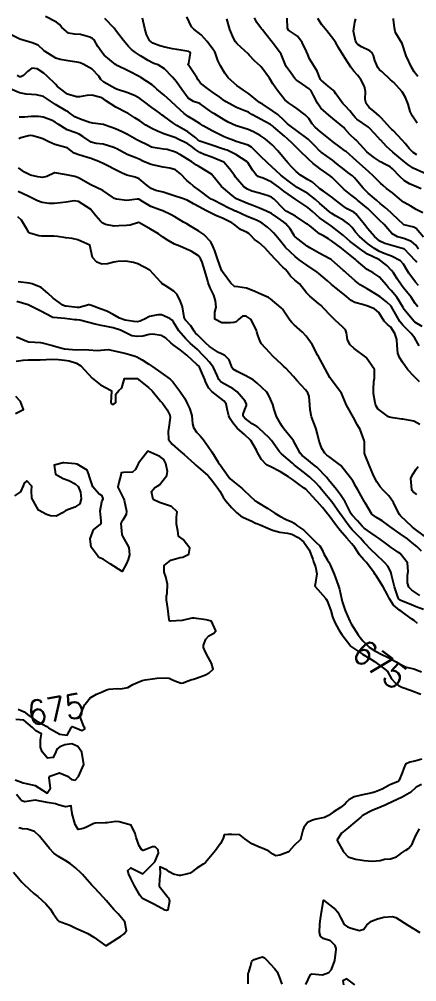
# Model space of a CAD drawing. Header units: metres. Extents: x 298520 to 308411, y 7433745 to 7450750.
# Drawn here: x 300687.4 to 300753.3, y 7444350.9 to 7444510.4 of the extents above; entities that cross this region are included whole.
import ezdxf
from ezdxf.enums import TextEntityAlignment as Align

# ---------------------------------------------------------------- set-up
doc = ezdxf.new("R2010")
doc.units = ezdxf.units.M
doc.header["$LTSCALE"] = 10
for name, color, linetype in [('Cotas', 45, 'Continuous'), ('Curvas de Nivel 1m', 11, 'Continuous'), ('Curvas de Nivel 5m', 15, 'Continuous')]:
    doc.layers.add(name, color=color, linetype=linetype)
doc.styles.add('Style-STANDARD', font='STANDARD.shx')

msp = doc.modelspace()

# ---------------------------------------------------------------- linework, layer by layer
at = {"layer": 'Curvas de Nivel 1m', "flags": 128}
for points, elevation in [([(300753.53, 7444466.27), (300753.04, 7444466.82), (300751.94, 7444468.29), (300751.61, 7444468.84), (300751.08, 7444469.77), (300750.56, 7444470.31), (300749.1, 7444471.13), (300747.88, 7444471.55), (300747.11, 7444471.87), (300746.27, 7444472.36), (300745.12, 7444473.22), (300743.79, 7444474.38), (300743.14, 7444475.11), (300742.58, 7444475.84), (300742.02, 7444476.41), (300741.16, 7444477.04), (300739.8, 7444477.81), (300739.18, 7444478.15), (300738.78, 7444478.45), (300737.93, 7444479.2), (300737.2, 7444479.83), (300736.48, 7444480.48), (300735.22, 7444481.48), (300733.44, 7444482.51), (300733.23, 7444482.64), (300732.16, 7444483.44), (300731.25, 7444484.12), (300730.74, 7444484.55), (300729.27, 7444485.92), (300728.55, 7444486.57), (300727.29, 7444487.75), (300726.45, 7444488.59), (300725.86, 7444489.15), (300725.31, 7444489.47), (300724.08, 7444489.86), (300723.32, 7444490.13), (300722.95, 7444490.27), (300721.9, 7444490.65), (300721.33, 7444490.9), (300720.89, 7444491.1), (300719.34, 7444491.87), (300717.87, 7444492.69), (300717.36, 7444493.04), (300716.35, 7444493.7), (300715.37, 7444494.25), (300714.71, 7444494.74), (300713.38, 7444495.95), (300712.51, 7444496.76), (300711.41, 7444497.76), (300710.21, 7444498.79), (300709.8, 7444499.16), (300709.43, 7444499.47), (300707.54, 7444500.72), (300707.44, 7444500.79), (300707.42, 7444500.8), (300707.37, 7444500.82), (300705.46, 7444501.79), (300703.63, 7444502.7), (300703.47, 7444502.79), (300703.35, 7444502.87), (300701.49, 7444504.42), (300701.26, 7444504.66), (300701.06, 7444504.9), (300700.43, 7444505.83), (300699.83, 7444506.92), (300699.52, 7444507.19), (300699.08, 7444507.36), (300697.53, 7444507.81), (300696.57, 7444507.9), (300695.53, 7444508.03), (300694.45, 7444508.98), (300694.04, 7444509.48), (300693.55, 7444509.88), (300691.76, 7444510.8)], 684), ([(300753.58, 7444472.27), (300753.12, 7444472.91), (300752.4, 7444473.56), (300751.13, 7444474.03), (300750.1, 7444474.31), (300749.14, 7444474.88), (300748.47, 7444475.66), (300747.86, 7444476.34), (300747.16, 7444477), (300745.8, 7444478.36), (300745.19, 7444478.93), (300743.46, 7444480.39), (300743.21, 7444480.6), (300742.33, 7444481.29), (300741.23, 7444482.16), (300740.95, 7444482.42), (300739.25, 7444484.14), (300738.9, 7444484.44), (300737.26, 7444485.59), (300736.75, 7444485.95), (300736.1, 7444486.48), (300735.28, 7444487.21), (300733.94, 7444488.5), (300733.31, 7444489.13), (300732.62, 7444489.82), (300731.86, 7444490.53), (300731.33, 7444490.98), (300729.52, 7444492.56), (300729.35, 7444492.69), (300729.02, 7444492.9), (300727.37, 7444493.8), (300726.86, 7444494.08), (300725.96, 7444494.6), (300725.59, 7444494.82), (300725.38, 7444494.94), (300724.8, 7444495.19), (300723.38, 7444495.74), (300722.78, 7444496.04), (300721.71, 7444496.65), (300721.4, 7444496.85), (300720.62, 7444497.44), (300719.42, 7444498.3), (300718.81, 7444498.69), (300717.43, 7444499.77), (300717.05, 7444500.32), (300716.82, 7444500.71), (300715.47, 7444502.68), (300715.44, 7444502.73), (300715.4, 7444502.8), (300715.48, 7444503.09), (300715.76, 7444504.73), (300715.67, 7444504.91), (300715.5, 7444505.02), (300715.14, 7444505.09), (300713.5, 7444505.35), (300712.78, 7444505.48), (300711.5, 7444505.74), (300710.68, 7444505.96), (300709.51, 7444506.39), (300708.97, 7444506.81), (300708.49, 7444507.85), (300708.23, 7444508.81), (300707.83, 7444510.55)], 686), ([(300754.38, 7444474.26), (300753.15, 7444475.71), (300752.8, 7444475.93), (300751.15, 7444476.3), (300749.18, 7444478.1), (300748.95, 7444478.32), (300748.04, 7444479.19), (300747.2, 7444479.85), (300746.58, 7444480.36), (300745.22, 7444481.57), (300744.4, 7444482.38), (300743.25, 7444483.73), (300742.94, 7444484.08), (300742.59, 7444484.4), (300741.84, 7444484.99), (300741.26, 7444485.44), (300740.01, 7444486.43), (300739.28, 7444486.99), (300737.4, 7444488.36), (300737.3, 7444488.44), (300737.27, 7444488.46), (300736.3, 7444489.46), (300735.32, 7444490.46), (300735.29, 7444490.49), (300733.34, 7444491.93), (300732.52, 7444492.52), (300731.87, 7444493.04), (300731.36, 7444493.5), (300730.23, 7444494.55), (300729.38, 7444495.21), (300727.65, 7444496.32), (300727.39, 7444496.47), (300727.33, 7444496.51), (300727.23, 7444496.58), (300725.41, 7444498.06), (300724.57, 7444498.62), (300723.43, 7444499.38), (300722.02, 7444500.64), (300721.45, 7444501.4), (300720.72, 7444502.66), (300720.31, 7444503.5), (300719.89, 7444504.67), (300719.78, 7444504.96), (300719.5, 7444505.4), (300718.53, 7444506.69), (300717.53, 7444507.76), (300716.3, 7444508.72), (300715.93, 7444509.11), (300715.56, 7444509.95), (300715.14, 7444510.73)], 687), ([(300754.29, 7444478.26), (300753.19, 7444478.84), (300752.28, 7444479.37), (300751.2, 7444480), (300750.78, 7444480.3), (300749.22, 7444481.6), (300748.27, 7444482.33), (300747.69, 7444482.79), (300747.24, 7444483.22), (300746.09, 7444484.36), (300745.26, 7444485.11), (300743.84, 7444486.38), (300743.28, 7444486.89), (300741.54, 7444488.42), (300741.41, 7444488.52), (300741.3, 7444488.61), (300740.56, 7444489.17), (300739.32, 7444490.12), (300738.91, 7444490.44), (300737.34, 7444491.7), (300736.43, 7444492.47), (300735.93, 7444493.05), (300735.37, 7444493.91), (300734.8, 7444494.5), (300733.38, 7444495.57), (300732.85, 7444495.98), (300732, 7444496.53), (300731.4, 7444497), (300730.19, 7444498.55), (300729.43, 7444499.66), (300728.85, 7444500.57), (300727.47, 7444502.48), (300727.38, 7444502.58), (300726.37, 7444503.49), (300725.49, 7444504.43), (300725.31, 7444504.61), (300723.51, 7444506.27), (300723.24, 7444506.63), (300722.92, 7444507.24), (300722.31, 7444508.64), (300721.8, 7444510.41)], 688), ([(300753.98, 7444482.26), (300753.24, 7444482.62), (300752.05, 7444483.1), (300751.25, 7444483.57), (300750.46, 7444484.31), (300749.27, 7444485.57), (300748.84, 7444485.9), (300747.97, 7444486.34), (300747.28, 7444486.71), (300746.28, 7444487.37), (300745.3, 7444488.11), (300745.01, 7444488.37), (300743.32, 7444490.21), (300743.23, 7444490.3), (300743.12, 7444490.39), (300742.19, 7444491.27), (300741.35, 7444492.22), (300741.16, 7444492.42), (300739.37, 7444493.93), (300738.72, 7444494.45), (300737.38, 7444495.6), (300737.03, 7444496.11), (300736.84, 7444496.47), (300736.18, 7444497.7), (300735.77, 7444498.48), (300735.61, 7444498.67), (300735.43, 7444498.81), (300734.33, 7444499.6), (300733.44, 7444500.21), (300733.27, 7444500.34), (300733.08, 7444500.52), (300732.39, 7444501.46), (300731.65, 7444502.54), (300731.47, 7444502.94), (300730.77, 7444504.55), (300729.51, 7444506.29), (300729.28, 7444506.56), (300728.23, 7444507.87), (300727.69, 7444508.58), (300727.54, 7444508.77), (300726.78, 7444509.82), (300726.38, 7444510.6)], 689), ([(300753.3, 7444487.89), (300752.67, 7444488.28), (300751.99, 7444488.97), (300751.32, 7444489.76), (300750.83, 7444490.3), (300749.34, 7444491.9), (300749.13, 7444492.11), (300748.93, 7444492.33), (300747.37, 7444494.02), (300747.02, 7444494.35), (300746.13, 7444495.11), (300745.39, 7444495.74), (300744.87, 7444496.38), (300744.71, 7444497.07), (300744.77, 7444498.38), (300744.6, 7444499.21), (300744.01, 7444500.38), (300743.45, 7444501.1), (300742.83, 7444501.77), (300742.36, 7444502.41), (300741.48, 7444503.79), (300741.09, 7444504.42), (300740.37, 7444505.57), (300739.84, 7444506.44), (300739.52, 7444506.93), (300738.36, 7444508.45), (300737.55, 7444509.45), (300737.13, 7444510.04), (300736.89, 7444510.47)], 691), ([(300753.36, 7444493.12), (300752.56, 7444494.28), (300752.18, 7444495.09), (300751.82, 7444496.29), (300751.41, 7444497.37), (300750.83, 7444498.31), (300749.44, 7444499.85), (300748.94, 7444500.33), (300747.46, 7444501.7), (300747.11, 7444502), (300746.8, 7444502.35), (300746.31, 7444503.53), (300746.09, 7444504.36), (300745.9, 7444504.77), (300745.5, 7444505.11), (300744.12, 7444505.77), (300743.51, 7444506.17), (300743.39, 7444506.27), (300743.31, 7444506.39), (300743.11, 7444506.8), (300742.76, 7444508.4), (300743.01, 7444509.85), (300743.17, 7444510.4)], 692), ([(300753.45, 7444500.85), (300752.82, 7444501.64), (300752.43, 7444502.29), (300751.49, 7444504.3), (300750.82, 7444506.31), (300749.82, 7444508.04), (300749.67, 7444508.32), (300749.55, 7444508.95), (300749.41, 7444510.32), (300749.41, 7444510.48)], 693), ([(300753.45, 7444462.72), (300753, 7444463.28), (300752.32, 7444464.29), (300751.03, 7444465.9), (300750.71, 7444466.3), (300750.03, 7444467.33), (300749.4, 7444468.32), (300749.07, 7444468.76), (300748.31, 7444469.57), (300747.33, 7444470.35), (300747.08, 7444470.49), (300746.85, 7444470.59), (300745.1, 7444471.45), (300743.75, 7444472.38), (300743.12, 7444472.86), (300742.25, 7444473.53), (300741.24, 7444474.42), (300741.19, 7444474.47), (300741.13, 7444474.53), (300740.65, 7444474.91), (300739.15, 7444476.09), (300738.94, 7444476.24), (300738.6, 7444476.45), (300737.17, 7444477.47), (300736.01, 7444478.48), (300735.19, 7444479.19), (300733.2, 7444480.51), (300731.22, 7444481.89), (300730.39, 7444482.55), (300729.24, 7444483.37), (300727.8, 7444484.03), (300727.25, 7444484.19), (300726.98, 7444484.31), (300726.66, 7444484.59), (300726.04, 7444485.38), (300725.3, 7444486.61), (300725.27, 7444486.64), (300725.17, 7444486.71), (300723.29, 7444487.97), (300721.84, 7444488.65), (300721.43, 7444488.78), (300721.3, 7444488.82), (300721.06, 7444488.91), (300719.31, 7444489.5), (300718.15, 7444489.86), (300717.32, 7444490.18), (300717, 7444490.38), (300716.63, 7444490.71), (300715.34, 7444491.7), (300713.52, 7444492.75), (300713.35, 7444492.85), (300713.01, 7444493.1), (300711.37, 7444494.28), (300711.08, 7444494.49), (300710.68, 7444494.78), (300709.93, 7444495.34), (300709.38, 7444495.75), (300707.98, 7444496.81), (300707.4, 7444497.21), (300706.58, 7444497.66), (300705.41, 7444498.17), (300703.51, 7444498.78), (300703.42, 7444498.81), (300703.29, 7444498.87), (300701.43, 7444499.94), (300700.94, 7444500.4), (300700.57, 7444500.9), (300699.46, 7444502.07), (300697.98, 7444502.93), (300697.47, 7444503.13), (300697.25, 7444503.17), (300695.48, 7444503.45), (300694.17, 7444503.67), (300693.48, 7444503.9), (300691.68, 7444505.01), (300691.49, 7444505.18), (300690.53, 7444506.05), (300689.51, 7444506.46), (300687.51, 7444507.06), (300685.53, 7444508.07)], 683), ([(300754.17, 7444459.48), (300752.96, 7444460.16), (300752.82, 7444460.28), (300751.93, 7444461.34), (300751.18, 7444462.3), (300751, 7444462.58), (300749.97, 7444464.31), (300749.02, 7444465.43), (300748.58, 7444465.88), (300748.23, 7444466.33), (300747.05, 7444467.7), (300746.02, 7444468.36), (300745.07, 7444468.9), (300743.3, 7444470.39), (300743.09, 7444470.57), (300742.22, 7444471.27), (300741.11, 7444472.17), (300740.78, 7444472.42), (300739.13, 7444473.67), (300738.66, 7444473.98), (300737.79, 7444474.46), (300737.35, 7444474.69), (300737.14, 7444474.83), (300735.47, 7444476.17), (300735.15, 7444476.42), (300735.06, 7444476.49), (300733.17, 7444477.73), (300731.75, 7444478.53), (300731.39, 7444478.75), (300731.19, 7444478.93), (300729.64, 7444480.56), (300729.21, 7444480.9), (300728.64, 7444481.13), (300727.22, 7444481.52), (300725.94, 7444481.88), (300725.23, 7444482.18), (300724.63, 7444482.62), (300723.25, 7444484.22), (300723.07, 7444484.45), (300722.93, 7444484.63), (300722.21, 7444485.6), (300721.27, 7444486.66), (300719.29, 7444487.5), (300718.03, 7444487.95), (300717.3, 7444488.27), (300716.64, 7444488.71), (300715.9, 7444489.31), (300715.31, 7444489.73), (300713.39, 7444490.68), (300713.32, 7444490.7), (300713.17, 7444490.75), (300711.33, 7444491.38), (300710.33, 7444491.8), (300709.34, 7444492.26), (300708.38, 7444492.81), (300707.36, 7444493.51), (300706.57, 7444494.04), (300705.37, 7444494.77), (300705.21, 7444494.85), (300703.38, 7444495.79), (300701.71, 7444496.89), (300701.4, 7444497.11), (300700.91, 7444497.38), (300699.41, 7444497.78), (300698.62, 7444497.71), (300697.4, 7444497.49), (300696.86, 7444497.48), (300695.41, 7444497.95), (300694.01, 7444498.98), (300693.7, 7444499.26), (300693.43, 7444499.52), (300691.97, 7444501), (300691.45, 7444501.45), (300690.36, 7444502.13), (300689.46, 7444502.24), (300688.78, 7444501.72), (300688.09, 7444501.05), (300687.67, 7444500.83), (300687.44, 7444500.84), (300687.04, 7444501.06)], 682), ([(300753.68, 7444456.27), (300752.93, 7444457.53), (300752.34, 7444458.29), (300750.96, 7444459.7), (300750.46, 7444460.31), (300749.72, 7444461.58), (300749.32, 7444462.32), (300749, 7444462.8), (300748.24, 7444463.56), (300747.19, 7444464.35), (300747.09, 7444464.43), (300747.01, 7444464.5), (300746.6, 7444464.77), (300745.03, 7444465.68), (300743.9, 7444466.38), (300743.04, 7444467.02), (300741.49, 7444468.41), (300741.27, 7444468.62), (300741.07, 7444468.81), (300739.2, 7444470.44), (300739.08, 7444470.53), (300738.88, 7444470.65), (300737.1, 7444471.62), (300735.54, 7444472.49), (300735.12, 7444472.76), (300734.1, 7444473.53), (300733.13, 7444474.3), (300733.03, 7444474.41), (300732.97, 7444474.51), (300732.27, 7444475.65), (300731.51, 7444476.53), (300731.16, 7444476.82), (300730.27, 7444477.44), (300729.18, 7444478.16), (300728.37, 7444478.57), (300727.19, 7444479.07), (300726.1, 7444479.5), (300725.2, 7444479.86), (300723.42, 7444480.63), (300723.2, 7444480.76), (300722.68, 7444481.16), (300721.23, 7444482.35), (300720.91, 7444482.66), (300719.25, 7444484.68), (300717.26, 7444485.88), (300716.76, 7444486.19), (300715.99, 7444486.72), (300715.28, 7444487.19), (300714.12, 7444487.92), (300713.3, 7444488.32), (300711.88, 7444488.76), (300711.3, 7444488.86), (300709.6, 7444489.09), (300709.31, 7444489.17), (300708.59, 7444489.53), (300707.32, 7444490.17), (300706.88, 7444490.39), (300706.09, 7444490.84), (300705.33, 7444491.26), (300704.54, 7444491.65), (300703.34, 7444492.18), (300701.44, 7444492.89), (300701.35, 7444492.91), (300699.59, 7444493.15), (300699.36, 7444493.18), (300699.02, 7444493.26), (300697.36, 7444493.84), (300696.61, 7444494.2), (300695.55, 7444494.97), (300695.45, 7444495.04), (300695.37, 7444495.07), (300695.17, 7444495.17), (300693.39, 7444496.22), (300692.26, 7444497), (300691.4, 7444497.55), (300690.24, 7444497.85), (300689.41, 7444497.89), (300688.53, 7444497.93), (300687.41, 7444498.19), (300685.5, 7444499.01)], 681), ([(300753.75, 7444443.25), (300752.77, 7444443.79), (300750.97, 7444444.1), (300750.77, 7444444.12), (300749.29, 7444444.31), (300748.77, 7444444.43), (300748.6, 7444444.5), (300746.79, 7444445.81), (300746.5, 7444446.35), (300746.36, 7444446.81), (300746.1, 7444448.36), (300746.09, 7444449.1), (300746.16, 7444450.36), (300746.29, 7444450.92), (300746.28, 7444452.36), (300744.89, 7444454.32), (300744.86, 7444454.34), (300744.82, 7444454.37), (300742.91, 7444455.79), (300742.21, 7444456.4), (300741.77, 7444457.25), (300741.65, 7444458.41), (300741.47, 7444458.93), (300740.95, 7444459.4), (300739.78, 7444460.43), (300738.98, 7444461.26), (300737.87, 7444462.46), (300737.44, 7444462.91), (300737, 7444463.27), (300735.53, 7444464.48), (300735.02, 7444465.06), (300733.86, 7444466.5), (300733.04, 7444467.12), (300732.32, 7444467.78), (300731.84, 7444468.53), (300731.46, 7444468.93), (300731.07, 7444469.27), (300729.87, 7444470.55), (300729.1, 7444471.4), (300728.04, 7444472.57), (300727.12, 7444473.37), (300726.39, 7444473.86), (300725.74, 7444474.6), (300725.42, 7444474.89), (300725.14, 7444475.03), (300724.05, 7444475.53), (300723.15, 7444476.23), (300722.94, 7444476.43), (300722.61, 7444476.64), (300721.16, 7444477.34), (300719.97, 7444477.87), (300719.18, 7444478.24), (300718.32, 7444478.69), (300717.19, 7444479.29), (300716.27, 7444479.79), (300715.2, 7444480.39), (300714.3, 7444480.74), (300713.21, 7444481.06), (300712.73, 7444481.23), (300711.22, 7444481.71), (300710.02, 7444481.99), (300709.23, 7444482.32), (300708.6, 7444482.81), (300707.24, 7444483.92), (300706.61, 7444484.2), (300705.25, 7444484.53), (300704.46, 7444484.86), (300703.26, 7444485.49), (300702.07, 7444486.08), (300701.28, 7444486.46), (300700.32, 7444486.9), (300699.56, 7444487.19), (300699.29, 7444487.28), (300698.73, 7444487.48), (300697.29, 7444487.9), (300696.51, 7444488.17), (300695.52, 7444488.97), (300695.39, 7444489.05), (300695.3, 7444489.08), (300695.14, 7444489.13), (300693.31, 7444489.59), (300692.28, 7444490.03), (300691.32, 7444490.54), (300690.98, 7444490.67), (300689.66, 7444491.03), (300689.32, 7444491.1), (300689.27, 7444491.1), (300688.95, 7444491.04), (300687.64, 7444490.73), (300687.32, 7444490.53)], 679), ([(300754.54, 7444424.73), (300752.82, 7444426.01), (300752.56, 7444426.21), (300752.48, 7444426.28), (300750.58, 7444428.07), (300750.39, 7444428.3), (300750.19, 7444428.71), (300749.4, 7444430.31), (300748.62, 7444431.4), (300747.69, 7444432.33), (300747.19, 7444432.89), (300746.65, 7444433.72), (300746.3, 7444434.35), (300745.99, 7444435.03), (300745.45, 7444436.36), (300744.7, 7444438.16), (300744.63, 7444438.3), (300744.61, 7444438.37), (300744.63, 7444440.28), (300744.61, 7444440.37), (300744.55, 7444440.55), (300743.86, 7444442.38), (300743.46, 7444443.09), (300742.77, 7444444.4), (300741.61, 7444446.41), (300740.82, 7444448.42), (300739.24, 7444450.44), (300738.85, 7444451.02), (300738.08, 7444452.45), (300737.67, 7444453.25), (300736.98, 7444454.47), (300736.9, 7444454.63), (300735.93, 7444456.48), (300734.94, 7444457.88), (300734.32, 7444458.5), (300732.95, 7444459.71), (300732.55, 7444460.11), (300732.23, 7444460.52), (300730.99, 7444462.34), (300730.82, 7444462.54), (300729.01, 7444464.04), (300728.68, 7444464.24), (300727.92, 7444464.58), (300727.02, 7444464.99), (300726.33, 7444465.29), (300725.03, 7444465.79), (300723.64, 7444466.02), (300723.04, 7444466.11), (300722.44, 7444466.64), (300721.85, 7444467.44), (300721.06, 7444468.49), (300720.97, 7444468.66), (300720.91, 7444468.81), (300720.27, 7444470.67), (300719.79, 7444471.99), (300719.52, 7444472.68), (300719.12, 7444473.46), (300717.99, 7444474.69), (300717.14, 7444475.25), (300715.78, 7444476.1), (300715.16, 7444476.46), (300714.64, 7444476.74), (300713.17, 7444477.62), (300712.45, 7444478.03), (300711.18, 7444478.63), (300710.7, 7444478.78), (300709.19, 7444479.35), (300707.84, 7444480.17), (300707.2, 7444480.56), (300706.94, 7444480.57), (300705.2, 7444480.35), (300703.52, 7444480.54), (300703.2, 7444480.65), (300702.85, 7444480.87), (300701.22, 7444481.96), (300699.23, 7444482.92), (300697.24, 7444484.1), (300696.63, 7444484.33), (300695.25, 7444484.59), (300693.3, 7444484.94), (300693.25, 7444484.93), (300691.96, 7444484.28), (300691.24, 7444484.16), (300690.46, 7444484.23), (300689.25, 7444484.5), (300688.24, 7444485.05), (300687.26, 7444485.75)], 678), ([(300754.06, 7444422.26), (300753.25, 7444423), (300752.53, 7444423.64), (300751.71, 7444424.29), (300750.54, 7444425.1), (300748.8, 7444426.32), (300748.56, 7444426.49), (300747.51, 7444427.27), (300746.58, 7444427.84), (300745.84, 7444428.36), (300744.71, 7444430.26), (300744.65, 7444430.37), (300744.6, 7444430.44), (300743.49, 7444432.39), (300743.19, 7444432.94), (300742.65, 7444433.88), (300742.29, 7444434.4), (300740.68, 7444436.42), (300738.7, 7444437.9), (300738.39, 7444438.13), (300738.04, 7444438.45), (300737.52, 7444439.27), (300737.07, 7444440.46), (300736.74, 7444441.85), (300736.58, 7444442.47), (300736.47, 7444442.76), (300735.84, 7444444.48), (300735.62, 7444445.65), (300735.56, 7444446.48), (300735.45, 7444447.85), (300735.2, 7444448.49), (300734.83, 7444448.96), (300733.41, 7444450.5), (300732.85, 7444451.16), (300731.59, 7444452.53), (300731.21, 7444452.86), (300730.88, 7444453.15), (300729.43, 7444454.55), (300728.9, 7444455.07), (300727.54, 7444456.58), (300727.31, 7444456.97), (300726.94, 7444458.02), (300726.78, 7444458.59), (300726.71, 7444458.82), (300725.8, 7444460.6), (300724.97, 7444461.17), (300724.4, 7444461.19), (300723.73, 7444460.62), (300723.35, 7444460.23), (300722.96, 7444460.13), (300722.38, 7444460.06), (300720.96, 7444460.06), (300719.82, 7444460.67), (300719.83, 7444461.82), (300720.01, 7444462.67), (300719.94, 7444463.73), (300719.63, 7444464.67), (300719.03, 7444465.89), (300718.7, 7444466.68), (300718.57, 7444467.17), (300718.15, 7444468.69), (300717.68, 7444470.09), (300717.44, 7444470.7), (300717.09, 7444471.19), (300715.88, 7444471.94), (300715.11, 7444472.29), (300713.99, 7444472.74), (300713.12, 7444473.11), (300712.05, 7444473.69), (300711.13, 7444474.33), (300710.47, 7444474.79), (300709.14, 7444475.6), (300707.33, 7444476.65), (300707.16, 7444476.68), (300705.77, 7444476.23), (300705.15, 7444476.2), (300703.89, 7444476.12), (300703.15, 7444476.06), (300701.67, 7444476.37), (300701.16, 7444476.63), (300700.84, 7444476.89), (300700.07, 7444477.81), (300699.18, 7444478.92), (300697.19, 7444480.15), (300696.49, 7444480.25), (300695.19, 7444480.04), (300694.24, 7444479.93), (300693.19, 7444479.85), (300692.35, 7444479.84), (300691.19, 7444479.99), (300690.42, 7444480.25), (300689.2, 7444480.86), (300688.88, 7444481.04), (300687.21, 7444481.83)], 677), ([(300753.77, 7444414.91), (300752.44, 7444415.77), (300751.96, 7444416.28), (300751.72, 7444417.02), (300751.74, 7444418.29), (300751.86, 7444418.89), (300751.75, 7444420.29), (300750.51, 7444421.83), (300750.25, 7444422.04), (300749.88, 7444422.31), (300749.05, 7444422.86), (300748.52, 7444423.23), (300747.05, 7444424.34), (300746.54, 7444424.69), (300745.63, 7444425.27), (300744.56, 7444426.05), (300744.21, 7444426.38), (300743.44, 7444427.26), (300742.58, 7444428.18), (300742.42, 7444428.4), (300742.23, 7444428.75), (300741.42, 7444430.41), (300740.62, 7444431.6), (300739.96, 7444432.43), (300738.65, 7444434.07), (300738.49, 7444434.28), (300738.34, 7444434.44), (300736.68, 7444436.13), (300736.29, 7444436.47), (300734.7, 7444437.74), (300734.3, 7444438.09), (300733.97, 7444438.5), (300733.52, 7444439.32), (300732.83, 7444440.51), (300732.73, 7444440.66), (300731.25, 7444442.53), (300731.04, 7444442.82), (300730.76, 7444443.26), (300730.05, 7444444.55), (300729.64, 7444445.7), (300729.39, 7444446.55), (300728.82, 7444447.92), (300728.59, 7444448.33), (300728.4, 7444448.57), (300727.61, 7444449.36), (300726.84, 7444450.08), (300726.17, 7444450.6), (300724.85, 7444451.34), (300723.5, 7444451.99), (300722.87, 7444452.39), (300722.69, 7444452.63), (300722.18, 7444453.93), (300721.44, 7444454.65), (300720.9, 7444454.91), (300720.41, 7444455.15), (300718.91, 7444456.14), (300718.29, 7444456.69), (300716.94, 7444458.07), (300716.62, 7444458.38), (300716.36, 7444458.71), (300715.82, 7444459.58), (300714.96, 7444460.52), (300714.8, 7444460.73), (300714.7, 7444461), (300714.43, 7444462.74), (300714.14, 7444463.6), (300713.58, 7444464.74), (300713.02, 7444465.3), (300711.57, 7444466.24), (300711.04, 7444466.6), (300710.87, 7444466.78), (300709.06, 7444468.8), (300707.07, 7444469.82), (300706.33, 7444470.08), (300705.08, 7444470.26), (300703.72, 7444470.22), (300703.08, 7444470.1), (300702.02, 7444469.83), (300701.07, 7444469.77), (300700.27, 7444470.1), (300699.54, 7444470.91), (300699.11, 7444472.92), (300697.12, 7444473.81), (300696.19, 7444474.03), (300695.12, 7444474.15), (300693.72, 7444474.39), (300693.13, 7444474.43), (300691.73, 7444474.4), (300691.13, 7444474.43), (300690.62, 7444474.5), (300689.13, 7444474.92), (300688.96, 7444475.04), (300688.74, 7444475.44), (300687.76, 7444477.05), (300687.17, 7444477.63)], 676), ([(300753.39, 7444410.26), (300752.83, 7444410.73), (300752.38, 7444411.03), (300750.67, 7444412.3), (300750.39, 7444412.47), (300749.39, 7444413.3), (300748.74, 7444414.33), (300748.42, 7444415.01), (300747.68, 7444416.34), (300746.46, 7444418.24), (300746.38, 7444418.35), (300746.19, 7444418.63), (300744.96, 7444420.37), (300744.5, 7444420.83), (300743.75, 7444421.63), (300743.3, 7444422.39), (300743, 7444422.87), (300742.52, 7444423.43), (300741.66, 7444424.41), (300740.55, 7444425.67), (300739.95, 7444426.43), (300738.58, 7444428.3), (300738.52, 7444428.38), (300738.48, 7444428.44), (300737.64, 7444429.5), (300736.76, 7444430.47), (300736.61, 7444430.63), (300734.86, 7444432.49), (300734.63, 7444432.69), (300733.58, 7444433.45), (300732.65, 7444434.09), (300732.02, 7444434.53), (300730.67, 7444435.4), (300729, 7444436.24), (300728.68, 7444436.38), (300728.38, 7444436.56), (300727.52, 7444437.41), (300726.86, 7444438.59), (300726.82, 7444438.7), (300726.71, 7444438.99), (300725.77, 7444440.6), (300724.74, 7444441.56), (300723.51, 7444442.62), (300722.76, 7444443.5), (300722.32, 7444444.19), (300722.13, 7444444.64), (300721.91, 7444445.52), (300721.66, 7444446.65), (300721.3, 7444447.15), (300720.81, 7444447.51), (300719.32, 7444448.68), (300718.83, 7444449.22), (300718.32, 7444450.17), (300718.13, 7444450.69), (300717.62, 7444451.94), (300717.25, 7444452.7), (300717.09, 7444452.92), (300716.88, 7444453.13), (300715.15, 7444454.73), (300714.9, 7444454.95), (300714.06, 7444455.58), (300712.92, 7444456.43), (300712.5, 7444456.76), (300711.66, 7444457.5), (300710.93, 7444457.96), (300709.52, 7444458.21), (300708.94, 7444458.14), (300707.87, 7444457.88), (300706.93, 7444457.78), (300706.03, 7444457.93), (300704.94, 7444458.46), (300704.17, 7444458.86), (300702.95, 7444459.24), (300701.57, 7444459.51), (300700.95, 7444459.64), (300700, 7444459.86), (300698.95, 7444460.12), (300697.42, 7444460.48), (300696.96, 7444460.54), (300696.59, 7444460.58), (300694.96, 7444460.79), (300693.03, 7444460.93), (300692.97, 7444460.94), (300692.85, 7444460.99), (300690.98, 7444462), (300690.31, 7444462.34), (300688.99, 7444462.99), (300688.88, 7444463.04), (300687, 7444463.62)], 674), ([(300686.93, 7444457.72), (300688.64, 7444457.04), (300688.92, 7444456.94), (300689.05, 7444456.91), (300690.92, 7444456.8), (300691.19, 7444456.75), (300692.91, 7444456.3), (300693.87, 7444456.02), (300694.9, 7444455.76), (300696.24, 7444455.62), (300696.9, 7444455.61), (300698.2, 7444455.63), (300698.9, 7444455.59), (300700.32, 7444455.49), (300700.9, 7444455.55), (300702.15, 7444455.63), (300702.9, 7444455.5), (300704.63, 7444455.12), (300704.9, 7444455.06), (300705.64, 7444454.84), (300706.6, 7444454.54), (300706.89, 7444454.42), (300707.76, 7444453.93), (300708.88, 7444453.23), (300709.52, 7444452.79), (300710.86, 7444451.86), (300712.39, 7444450.76), (300712.63, 7444450.54), (300712.84, 7444450.28), (300714.01, 7444448.74), (300714.81, 7444447.53), (300715.24, 7444446.73), (300715.6, 7444445.91), (300715.98, 7444444.72), (300716.13, 7444443.35), (300716.25, 7444442.71), (300716.75, 7444441.96), (300717.37, 7444441.33), (300717.92, 7444440.69), (300718.72, 7444439.57), (300719.3, 7444438.67), (300720.37, 7444436.98), (300720.59, 7444436.66), (300720.68, 7444436.53), (300722.01, 7444434.64), (300722.29, 7444434.27), (300722.65, 7444433.93), (300724.32, 7444432.61), (300724.63, 7444432.34), (300726.51, 7444430.59), (300726.61, 7444430.51), (300726.79, 7444430.4), (300728.59, 7444429.29), (300729.76, 7444428.55), (300730.58, 7444428.04), (300731.64, 7444427.46), (300732.57, 7444427.08), (300732.93, 7444426.87), (300733.42, 7444426.51), (300734.55, 7444425.7), (300735.78, 7444424.48), (300736.53, 7444423.73), (300737.2, 7444423.14), (300737.58, 7444422.45), (300737.85, 7444421.8), (300738.5, 7444420.76), (300738.71, 7444420.44), (300738.94, 7444419.99), (300739.59, 7444418.43), (300740.25, 7444416.61), (300740.31, 7444416.42), (300740.44, 7444415.95), (300740.8, 7444414.42), (300740.93, 7444413.89), (300741.39, 7444412.41), (300742.15, 7444410.63), (300742.26, 7444410.4), (300742.37, 7444410.19), (300743.55, 7444408.38), (300743.89, 7444407.93), (300744.33, 7444407.41), (300745.4, 7444406.36), (300746.31, 7444405.74), (300747.59, 7444405.05), (300748.3, 7444404.72), (300749.16, 7444404.32), (300749.87, 7444403.89), (300750.29, 7444403.62), (300751.52, 7444403.05), (300752.28, 7444402.86), (300752.76, 7444402.76), (300754.06, 7444402.25)], 674), ([(300753.27, 7444431.63), (300752.63, 7444432.12), (300752.5, 7444432.28), (300752.43, 7444432.48), (300752.29, 7444434.28), (300752.37, 7444434.57), (300752.66, 7444435.04), (300753.15, 7444435.8), (300753.49, 7444436.27)], 679), ([(300754.05, 7444383.61), (300753.18, 7444383.13), (300752.24, 7444382.28), (300752.12, 7444382.19), (300752.03, 7444382.13), (300750.83, 7444381.48), (300750.02, 7444381.08), (300748.36, 7444380.32), (300748.13, 7444380.21), (300748.01, 7444380.15), (300746.72, 7444379.63), (300746, 7444379.34), (300745.33, 7444379.02), (300744.23, 7444378.38), (300743.98, 7444378.2), (300743, 7444377.36), (300741.96, 7444376.45), (300741.94, 7444376.43), (300741.88, 7444376.4), (300740.82, 7444375.54), (300740.06, 7444374.42), (300740.05, 7444374.31), (300741.1, 7444372.41), (300741.91, 7444371.63), (300743.09, 7444371.2), (300743.9, 7444371.1), (300744.55, 7444371.02), (300745.9, 7444370.89), (300747.22, 7444371.02), (300747.9, 7444371.2), (300748.89, 7444371.3), (300749.91, 7444371.59), (300750.31, 7444371.9), (300750.79, 7444372.29), (300751.48, 7444372.72), (300751.92, 7444373), (300752.5, 7444373.71), (300752.74, 7444374.27), (300753.09, 7444375.13), (300753.7, 7444376.26)], 674), ([(300686.46, 7444369.06), (300687.85, 7444367.4), (300688.2, 7444367.04), (300689.83, 7444365.55), (300690.46, 7444365.01), (300691.81, 7444363.81), (300692.53, 7444362.99), (300693.04, 7444362.24), (300693.77, 7444361.12), (300693.95, 7444360.97), (300695.77, 7444360.3), (300696.68, 7444359.86), (300697.76, 7444359.35), (300698.06, 7444359.23), (300698.74, 7444358.92), (300699.74, 7444358.31), (300701.72, 7444356.88), (300702.96, 7444357.63), (300703.74, 7444358.13), (300704.18, 7444358.41), (300704.8, 7444358.84), (300705.17, 7444359.42), (300704.9, 7444360.84), (300703.79, 7444362.15), (300703.43, 7444362.49), (300703.09, 7444362.86), (300701.82, 7444364.37), (300701.36, 7444364.88), (300699.84, 7444366.45), (300699.42, 7444366.9), (300697.87, 7444368.69), (300697.66, 7444368.92), (300696.73, 7444369.78), (300695.89, 7444370.44), (300695.11, 7444370.96), (300693.9, 7444371.66), (300693.14, 7444372.22), (300692.41, 7444372.99), (300691.92, 7444373.58), (300690.77, 7444375.01), (300689.95, 7444375.8), (300688.78, 7444376.21), (300687.96, 7444376.26), (300687.32, 7444376.42)], 674)]:
    msp.add_lwpolyline(points, dxfattribs=dict(at, elevation=elevation))
at = {"layer": 'Curvas de Nivel 5m', "flags": 128}
for points, elevation in [([(300753.3, 7444470.05), (300753.12, 7444470.27), (300753.08, 7444470.32), (300751.17, 7444472.3), (300751.14, 7444472.32), (300751.11, 7444472.33), (300751.07, 7444472.34), (300749.12, 7444472.9), (300747.99, 7444473.21), (300747.13, 7444473.62), (300746.24, 7444474.36), (300745.15, 7444475.65), (300744.59, 7444476.38), (300743.18, 7444478.13), (300742.86, 7444478.39), (300741.74, 7444478.97), (300741.19, 7444479.31), (300739.76, 7444480.43), (300739.21, 7444480.88), (300737.83, 7444481.85), (300737.23, 7444482.27), (300737.01, 7444482.46), (300736.05, 7444483.29), (300735.25, 7444483.74), (300733.99, 7444484.5), (300733.26, 7444485.14), (300732.59, 7444485.84), (300731.94, 7444486.53), (300731.28, 7444487.3), (300730.23, 7444488.55), (300729.31, 7444489.53), (300728.14, 7444490.57), (300727.33, 7444491.12), (300726.21, 7444491.73), (300725.35, 7444492.11), (300723.58, 7444492.63), (300723.35, 7444492.71), (300722.04, 7444493.33), (300721.36, 7444493.69), (300719.73, 7444494.68), (300719.51, 7444494.82), (300719.38, 7444494.92), (300718.59, 7444495.48), (300717.39, 7444496.32), (300717.13, 7444496.44), (300716.26, 7444496.72), (300715.4, 7444497.3), (300714.32, 7444498.74), (300713.44, 7444499.98), (300712.78, 7444500.76), (300711.46, 7444502.12), (300710.41, 7444502.79), (300709.7, 7444503.02), (300709.48, 7444503.11), (300708.77, 7444503.52), (300707.49, 7444504.28), (300707.15, 7444504.49), (300706.68, 7444504.83), (300706.02, 7444505.36), (300705.5, 7444505.86), (300704.67, 7444506.86), (300703.53, 7444508.34), (300703.1, 7444508.87), (300701.56, 7444510.5)], 685), ([(300754.75, 7444484.76), (300753.26, 7444485.4), (300752.68, 7444485.69), (300751.81, 7444486.29), (300751.28, 7444486.7), (300749.3, 7444488.32), (300748.25, 7444489.28), (300747.32, 7444490.3), (300747.28, 7444490.35), (300746.33, 7444491.36), (300745.38, 7444492.37), (300745.34, 7444492.4), (300745.25, 7444492.47), (300743.36, 7444493.8), (300743.06, 7444494.08), (300742.8, 7444494.4), (300742.17, 7444495.2), (300741.39, 7444496.01), (300740.99, 7444496.42), (300739.88, 7444497.98), (300739.56, 7444498.44), (300739.42, 7444498.6), (300738.6, 7444499.28), (300737.44, 7444500.27), (300737.34, 7444500.36), (300737.26, 7444500.46), (300736.76, 7444501.78), (300736.33, 7444502.48), (300735.48, 7444503.8), (300735.19, 7444504.49), (300734.99, 7444505.01), (300734.3, 7444506.5), (300733.53, 7444507.54), (300732, 7444508.53), (300731.82, 7444508.81), (300731.78, 7444510.53)], 690), ([(300753.74, 7444450.27), (300752.86, 7444451.15), (300751.8, 7444452.29), (300750.89, 7444453.54), (300750.39, 7444454.31), (300750.15, 7444455.06), (300750.03, 7444456.31), (300749.96, 7444457.28), (300749.64, 7444458.31), (300748.95, 7444459.32), (300748.41, 7444459.78), (300747.84, 7444460.34), (300746.98, 7444461.77), (300746.25, 7444462.36), (300745, 7444462.87), (300744.28, 7444463.09), (300743, 7444463.42), (300742.38, 7444463.77), (300741.65, 7444464.41), (300741.3, 7444464.7), (300741.02, 7444464.94), (300739.16, 7444466.44), (300739.03, 7444466.54), (300738.48, 7444467.01), (300737.06, 7444468.23), (300736.74, 7444468.47), (300735.07, 7444469.61), (300733.79, 7444470.5), (300733.09, 7444471.05), (300731.52, 7444472.53), (300731.33, 7444472.75), (300731.12, 7444473.04), (300730.44, 7444473.86), (300729.89, 7444474.55), (300729.55, 7444474.96), (300729.14, 7444475.37), (300728.51, 7444475.93), (300727.66, 7444476.57), (300727.16, 7444476.85), (300726.69, 7444477.06), (300725.17, 7444477.7), (300723.26, 7444478.56), (300723.18, 7444478.59), (300723.09, 7444478.63), (300721.79, 7444479.25), (300721.19, 7444479.55), (300719.45, 7444480.42), (300719.2, 7444480.55), (300719.01, 7444480.68), (300717.22, 7444482.04), (300716.29, 7444482.71), (300715.69, 7444483.18), (300715.24, 7444483.59), (300714.11, 7444484.74), (300713.26, 7444485.39), (300712.34, 7444485.68), (300711.26, 7444485.84), (300710.48, 7444485.99), (300709.27, 7444486.29), (300708.01, 7444486.81), (300707.28, 7444487.18), (300706.69, 7444487.42), (300705.29, 7444487.97), (300703.55, 7444488.87), (300703.3, 7444488.99), (300703.09, 7444489.09), (300701.31, 7444489.64), (300700.15, 7444489.75), (300699.31, 7444489.97), (300697.93, 7444490.93), (300697.33, 7444491.31), (300696.75, 7444491.53), (300695.34, 7444492.01), (300693.82, 7444492.99), (300693.36, 7444493.31), (300692.72, 7444493.64), (300691.36, 7444494.12), (300690.61, 7444494.26), (300689.37, 7444494.26), (300688.25, 7444494.16), (300687.36, 7444494.14)], 680), ([(300754.4, 7444412.56), (300753.18, 7444413.04), (300752.4, 7444413.34), (300750.65, 7444414.06), (300750.41, 7444414.17), (300750.34, 7444414.23), (300750.29, 7444414.3), (300750.2, 7444414.52), (300749.57, 7444416.31), (300749.34, 7444417.2), (300749.1, 7444418.32), (300748.97, 7444418.82), (300748.48, 7444419.75), (300748, 7444420.33), (300746.51, 7444421.75), (300745.83, 7444422.36), (300744.53, 7444423.7), (300744.23, 7444424.07), (300743.96, 7444424.38), (300742.55, 7444425.8), (300742.04, 7444426.41), (300740.65, 7444428.35), (300740.6, 7444428.42), (300740.58, 7444428.45), (300739.17, 7444430.43), (300738.61, 7444431.13), (300737.49, 7444432.46), (300737.1, 7444432.93), (300736.64, 7444433.46), (300735.55, 7444434.48), (300734.66, 7444435.21), (300733.03, 7444436.51), (300732.85, 7444436.68), (300732.69, 7444436.82), (300730.87, 7444438.37), (300730.7, 7444438.51), (300730.67, 7444438.54), (300730.54, 7444438.7), (300729.18, 7444440.56), (300728.73, 7444441.07), (300727.17, 7444442.58), (300726.94, 7444442.77), (300726.76, 7444442.88), (300726.01, 7444443.34), (300724.77, 7444444.25), (300724.51, 7444444.61), (300724.48, 7444444.91), (300724.79, 7444445.73), (300725.05, 7444446.36), (300725.04, 7444446.61), (300724.81, 7444447.08), (300723.51, 7444448.62), (300722.83, 7444449.15), (300721.86, 7444449.68), (300720.84, 7444450.26), (300720.48, 7444450.66), (300720.17, 7444451.35), (300719.56, 7444452.67), (300718.88, 7444453.59), (300718.35, 7444454.15), (300717.83, 7444454.7), (300716.91, 7444455.62), (300715.74, 7444456.72), (300715.32, 7444457.11), (300714.93, 7444457.48), (300713.82, 7444458.74), (300712.96, 7444460.15), (300712.71, 7444460.5), (300712.36, 7444460.76), (300710.97, 7444461.39), (300710.38, 7444461.38), (300708.97, 7444461.09), (300708.75, 7444461.02), (300708.36, 7444460.81), (300707.45, 7444460.32), (300706.96, 7444460.22), (300706.4, 7444460.27), (300704.96, 7444460.51), (300704, 7444460.86), (300702.97, 7444461.46), (300701.89, 7444461.98), (300700.98, 7444462.33), (300699.39, 7444462.92), (300698.99, 7444463.06), (300698.86, 7444463.06), (300698.55, 7444462.92), (300697.32, 7444462.61), (300696.99, 7444462.61), (300695.16, 7444462.8), (300694.99, 7444462.83), (300694.63, 7444462.97), (300693, 7444464.15), (300692.13, 7444465), (300691.03, 7444465.92), (300689.53, 7444466.54), (300689.04, 7444466.64), (300687.22, 7444466.88)], 675), ([(300686.88, 7444453.7), (300688.03, 7444453.9), (300688.88, 7444453.92), (300690, 7444453.91), (300690.88, 7444453.94), (300691.85, 7444453.97), (300692.88, 7444454.02), (300693.88, 7444453.99), (300694.88, 7444453.89), (300695.69, 7444453.77), (300696.88, 7444453.39), (300697.58, 7444452.93), (300698.86, 7444451.58), (300699.49, 7444450.91), (300700.84, 7444449.8), (300702.6, 7444448.87), (300702.68, 7444448.73), (300702.59, 7444446.87), (300702.8, 7444446.57), (300703.09, 7444446.57), (300703.41, 7444446.86), (300703.41, 7444448.27), (300703.87, 7444448.86), (300704.41, 7444449.28), (300704.85, 7444450.85), (300706.85, 7444450.86), (300706.96, 7444450.82), (300708.83, 7444449.38), (300709.41, 7444448.79), (300710.81, 7444447.09), (300710.96, 7444446.93), (300711.11, 7444446.78), (300711.89, 7444445.66), (300712.37, 7444444.76), (300712.42, 7444444.41), (300712.19, 7444442.76), (300712.06, 7444442.08), (300712.15, 7444440.76), (300712.72, 7444439.99), (300714.12, 7444438.74), (300714.7, 7444438.24), (300716.46, 7444436.71), (300716.68, 7444436.51), (300717.84, 7444435.52), (300718.65, 7444434.8), (300718.76, 7444434.68), (300719.25, 7444434.07), (300720.32, 7444432.66), (300720.63, 7444432.18), (300721.18, 7444431.21), (300721.57, 7444430.65), (300722.6, 7444429.44), (300723.38, 7444428.62), (300724.04, 7444428.08), (300724.57, 7444427.82), (300725.95, 7444427.22), (300726.57, 7444426.89), (300726.77, 7444426.8), (300727.3, 7444426.58), (300728.56, 7444426.05), (300729.37, 7444425.74), (300730.55, 7444425.4), (300731.83, 7444425.24), (300732.54, 7444425.05), (300733.6, 7444424.5), (300734.13, 7444424.1), (300734.53, 7444423.74), (300735.41, 7444422.48), (300736.04, 7444420.93), (300736.18, 7444420.47), (300736.48, 7444419.63), (300736.7, 7444418.47), (300736.45, 7444416.72), (300736.39, 7444416.53), (300736.39, 7444416.47), (300736.44, 7444416.38), (300738.12, 7444414.44), (300738.25, 7444414.29), (300738.41, 7444414.02), (300739.01, 7444412.43), (300739.32, 7444411.38), (300739.71, 7444410.43), (300740.35, 7444409.19), (300740.84, 7444408.42), (300742.32, 7444406.53), (300742.38, 7444406.46), (300742.45, 7444406.4), (300744.3, 7444405.17), (300745.68, 7444404.36), (300746.29, 7444403.95), (300747.76, 7444402.86), (300748.27, 7444402.46), (300748.34, 7444402.4), (300748.4, 7444402.33), (300749.06, 7444401.11), (300749.8, 7444400.31), (300750.25, 7444399.99), (300750.81, 7444399.73), (300752.24, 7444399.2), (300753.93, 7444398.55)], 675), ([(300686.77, 7444445.06), (300688.12, 7444445.71), (300687.63, 7444447.05), (300686.81, 7444447.87)], 675), ([(300687.2, 7444396.06), (300688.19, 7444395.62), (300689.01, 7444395.03), (300690.17, 7444394.19), (300691.95, 7444393.2), (300692.15, 7444393.06), (300692.26, 7444392.99), (300694.14, 7444391.93), (300695.36, 7444391.74), (300696.02, 7444392.95), (300696.05, 7444393.06), (300696.16, 7444393.2), (300696.9, 7444392.94), (300697.74, 7444392.52), (300698.15, 7444392.74), (300698.24, 7444392.83), (300698.24, 7444392.92), (300698.16, 7444393.07), (300697.43, 7444394.93), (300698.2, 7444396.75), (300698.27, 7444396.85), (300698.31, 7444396.92), (300699.17, 7444397.95), (300700.22, 7444398.57), (300700.46, 7444398.65), (300701.03, 7444398.89), (300701.83, 7444399.28), (300702.23, 7444399.4), (300703.62, 7444399.47), (300704.23, 7444399.44), (300705.41, 7444399.66), (300706.24, 7444400.14), (300706.69, 7444400.38), (300707.77, 7444400.81), (300708.25, 7444400.93), (300709.89, 7444401.15), (300710.26, 7444401.2), (300711.78, 7444401.25), (300712.26, 7444401.2), (300712.56, 7444401.06), (300713.15, 7444400.75), (300714.25, 7444400.36), (300714.53, 7444400.45), (300715.2, 7444400.72), (300716.01, 7444400.96), (300716.26, 7444401.02), (300716.74, 7444401.19), (300718.26, 7444401.78), (300718.88, 7444402.06), (300719.51, 7444402.67), (300719.25, 7444403.71), (300718.68, 7444404.68), (300718.31, 7444405.42), (300717.93, 7444406.3), (300717.9, 7444406.69), (300718.33, 7444407.68), (300718.83, 7444408.19), (300719.62, 7444408.67), (300719.95, 7444409.06), (300719.26, 7444410.67), (300718.37, 7444410.85), (300716.74, 7444411.07), (300716.38, 7444411.13), (300715.97, 7444411.12), (300714.37, 7444410.73), (300712.48, 7444410.65), (300712.37, 7444410.67), (300712.28, 7444410.76), (300712.25, 7444410.88), (300712.01, 7444412.76), (300711.82, 7444414.17), (300711.82, 7444414.76), (300711.91, 7444415.27), (300711.95, 7444416.76), (300711.7, 7444418.01), (300711.41, 7444418.77), (300711.4, 7444419.85), (300712.49, 7444420.75), (300714.04, 7444421.19), (300714.5, 7444421.27), (300715.47, 7444421.75), (300715.67, 7444422.72), (300714.53, 7444424.16), (300713.79, 7444424.74), (300713.66, 7444425.62), (300713.45, 7444426.74), (300713.45, 7444427.87), (300713.57, 7444428.74), (300712.6, 7444429.63), (300711.28, 7444430.09), (300710.61, 7444430.28), (300709.57, 7444430.79), (300709.31, 7444432.11), (300709.86, 7444432.79), (300710.36, 7444433.05), (300710.64, 7444433.25), (300711.85, 7444434.76), (300711.97, 7444435.46), (300711.69, 7444436.76), (300711.35, 7444437.43), (300710.69, 7444437.9), (300708.7, 7444438.8), (300707.16, 7444436.82), (300706.99, 7444436.51), (300706.67, 7444435.75), (300706.15, 7444435.35), (300704.66, 7444435.27), (300704.27, 7444435.24), (300704.23, 7444434.85), (300703.87, 7444433.63), (300703.72, 7444432.86), (300704.62, 7444431.09), (300704.73, 7444430.85), (300704.78, 7444430.68), (300705.16, 7444428.84), (300705.1, 7444428.32), (300704.57, 7444427.35), (300704.35, 7444427.07), (300704.25, 7444426.85), (300704.37, 7444425.02), (300704.45, 7444424.85), (300704.53, 7444424.74), (300705.57, 7444422.84), (300705.68, 7444421.66), (300705.47, 7444420.84), (300705.14, 7444420.18), (300704.46, 7444418.85), (300702.48, 7444420.12), (300701.32, 7444420.89), (300700.76, 7444421.16), (300700.5, 7444421.34), (300699.32, 7444422.91), (300699.17, 7444424.27), (300699.35, 7444424.91), (300699.71, 7444425.75), (300700.56, 7444426.48), (300700.81, 7444426.65), (300700.98, 7444426.89), (300700.95, 7444427.28), (300700.78, 7444428.9), (300701.06, 7444430.44), (300701.29, 7444430.89), (300701.12, 7444431.39), (300700.62, 7444431.66), (300699.57, 7444432.91), (300699.03, 7444434.54), (300698.95, 7444434.92), (300698.66, 7444435.65), (300696.98, 7444436.63), (300696.68, 7444436.7), (300694.77, 7444436.88), (300694.68, 7444436.88), (300693.19, 7444436.47), (300693.39, 7444434.98), (300694.65, 7444434.3), (300695.61, 7444433.92), (300696.64, 7444433.37), (300697.18, 7444432.93), (300697.56, 7444432), (300697.67, 7444430.93), (300697.43, 7444430.1), (300696.59, 7444429.54), (300696.18, 7444429.36), (300695.13, 7444428.96), (300694.77, 7444428.78), (300694.58, 7444428.61), (300693.49, 7444428.06), (300692.57, 7444428.08), (300691.91, 7444428.33), (300690.58, 7444429.02), (300689.47, 7444431.03), (300689.4, 7444432.26), (300689.48, 7444433.03), (300688.64, 7444433.9), (300688.19, 7444433.49), (300688.02, 7444433.05), (300687.62, 7444432.05), (300686.62, 7444431.41)], 675), ([(300686.74, 7444384.37), (300688.05, 7444383.85), (300689.53, 7444383.54), (300690.04, 7444383.42), (300690.64, 7444383.01), (300692.02, 7444382.15), (300692.58, 7444382.99), (300692.37, 7444384.68), (300692.48, 7444384.99), (300694.07, 7444385.54), (300695.39, 7444384.96), (300696.05, 7444384.4), (300696.67, 7444384.33), (300697.21, 7444384.93), (300698.08, 7444386.92), (300697.78, 7444388.93), (300697.08, 7444389.89), (300696.13, 7444390.31), (300694.94, 7444390.14), (300694.12, 7444389.85), (300693.64, 7444389.45), (300693.44, 7444388.98), (300693.01, 7444388.07), (300692.1, 7444387.96), (300691.19, 7444389), (300690.89, 7444389.77), (300690.91, 7444391.01), (300691.11, 7444391.98), (300690.15, 7444392.49), (300689.6, 7444393.03), (300688.17, 7444394.25), (300686.85, 7444394.38)], 675), ([(300754.1, 7444387.77), (300752.93, 7444387.44), (300752.09, 7444387.27), (300751.42, 7444386.96), (300751.13, 7444386.29), (300750.85, 7444385.51), (300750.34, 7444384.3), (300750.23, 7444384.13), (300750.06, 7444384.03), (300748.83, 7444383.54), (300748.04, 7444383.08), (300747.56, 7444382.82), (300746.43, 7444382.35), (300746.12, 7444382.26), (300746.03, 7444382.24), (300745.87, 7444382.2), (300744.03, 7444381.84), (300742.88, 7444381.53), (300742.02, 7444381.03), (300741.7, 7444380.72), (300741.4, 7444380.41), (300740.64, 7444379.78), (300740, 7444379.4), (300739.4, 7444379.02), (300738.62, 7444378.44), (300737.98, 7444378.15), (300736.61, 7444377.83), (300735.97, 7444377.67), (300735.17, 7444377.28), (300734.55, 7444376.48), (300734.41, 7444376.03), (300734.01, 7444374.49), (300733.98, 7444374.45), (300733.94, 7444374.41), (300732.97, 7444373.47), (300732.1, 7444372.52), (300731.91, 7444372.37), (300730.57, 7444371.87), (300729.91, 7444371.78), (300729.43, 7444372.07), (300728.76, 7444372.56), (300727.92, 7444372.96), (300727.32, 7444373.18), (300725.93, 7444373.74), (300724.77, 7444374.6), (300723.95, 7444375.25), (300722.63, 7444375.31), (300721.95, 7444375.29), (300721.34, 7444375.26), (300721.17, 7444374.65), (300720.77, 7444373.82), (300719.91, 7444372.66), (300718.28, 7444370.68), (300717.89, 7444370.39), (300716.83, 7444369.75), (300715.88, 7444369.01), (300715.69, 7444368.9), (300715.07, 7444368.72), (300714.1, 7444368.5), (300713.87, 7444368.49), (300712.97, 7444368.74), (300712.24, 7444369.12), (300711.88, 7444369.38), (300710.69, 7444369.97), (300710.76, 7444368.77), (300710.66, 7444367.97), (300710.57, 7444366.77), (300711.83, 7444365.14), (300712.02, 7444364.95), (300712.16, 7444364.75), (300712.28, 7444364.29), (300712.02, 7444362.76), (300711.79, 7444362.69), (300711.54, 7444362.76), (300709.81, 7444363.69), (300708.06, 7444364.57), (300707.82, 7444364.7), (300707.69, 7444364.81), (300707.39, 7444365.25), (300706.5, 7444366.82), (300705.86, 7444368.02), (300705.48, 7444368.83), (300705.38, 7444369.33), (300705.88, 7444369.79), (300707.87, 7444368.81), (300709.89, 7444370.78), (300710.46, 7444372.22), (300710.43, 7444372.77), (300709.92, 7444373.25), (300709.46, 7444373.24), (300708.39, 7444372.8), (300707.91, 7444372.68), (300707.67, 7444372.81), (300707.29, 7444373.45), (300706.78, 7444374.82), (300706.63, 7444375.5), (300705.96, 7444376.83), (300703.97, 7444377.41), (300703.38, 7444377.45), (300701.97, 7444377.24), (300701.64, 7444377.22), (300699.97, 7444377.2), (300699.74, 7444377.13), (300699.34, 7444376.91), (300698.42, 7444376.46), (300697.96, 7444376.28), (300697.18, 7444376.16), (300696.68, 7444376.94), (300696.19, 7444378.75), (300696.14, 7444378.95), (300696.12, 7444379.07), (300696, 7444380.07), (300695.07, 7444379.89), (300694, 7444380.16), (300693.39, 7444380.36), (300692.01, 7444380.63), (300690.01, 7444381.02), (300688.32, 7444380.73), (300688.01, 7444380.81), (300687.85, 7444380.88), (300687.65, 7444381.05), (300686.93, 7444381.96)], 675), ([(300734.89, 7444350.48), (300735.67, 7444352.09), (300735.9, 7444352.24), (300737.67, 7444352.04), (300738.72, 7444352.43), (300739.16, 7444352.94), (300739.7, 7444354.42), (300739.9, 7444356.24), (300739.89, 7444356.42), (300739.73, 7444356.91), (300738.99, 7444357.68), (300737.75, 7444358.1), (300737.31, 7444358.45), (300737.14, 7444359.08), (300737.22, 7444360.46), (300737.28, 7444360.95), (300737.49, 7444362.45), (300737.53, 7444362.72), (300737.82, 7444364.45), (300739.8, 7444362.89), (300740.18, 7444362.42), (300740.63, 7444361.56), (300741.25, 7444360.41), (300741.77, 7444360.02), (300742.38, 7444359.78), (300743.76, 7444359.43), (300744.5, 7444359.63), (300744.99, 7444360.36), (300745.78, 7444360.96), (300746.78, 7444361.35), (300747.79, 7444361.61), (300749.21, 7444361.73), (300749.79, 7444361.56), (300751.77, 7444360.28), (300753.76, 7444359.09)], 675), ([(300725.34, 7444350.59), (300725.35, 7444352.27), (300725.47, 7444352.59), (300725.52, 7444352.74), (300725.69, 7444353.43), (300725.96, 7444354.33), (300726.31, 7444354.58), (300727.33, 7444354.95), (300727.71, 7444355.02), (300728.02, 7444354.88), (300728.35, 7444354.56), (300729.68, 7444353.12), (300730.13, 7444352.54), (300730.49, 7444351.71), (300730.89, 7444350.53)], 675), ([(300742.98, 7444350.39), (300741.66, 7444351.4), (300741.03, 7444351.04), (300741.13, 7444350.41)], 675)]:
    msp.add_lwpolyline(points, dxfattribs=dict(at, elevation=elevation))

# ---------------------------------------------------------------- texts
at = {"layer": 'Cotas', "style": 'Style-STANDARD'}
for rotation, p in [(322.6336, (300747.19, 7444403.5, 675)), (9.093, (300693.45, 7444396.06, 675))]:
    msp.add_text('675', height=4, rotation=rotation, dxfattribs=at).set_placement(p, align=Align.MIDDLE_CENTER)

doc.saveas('drawing.dxf')
